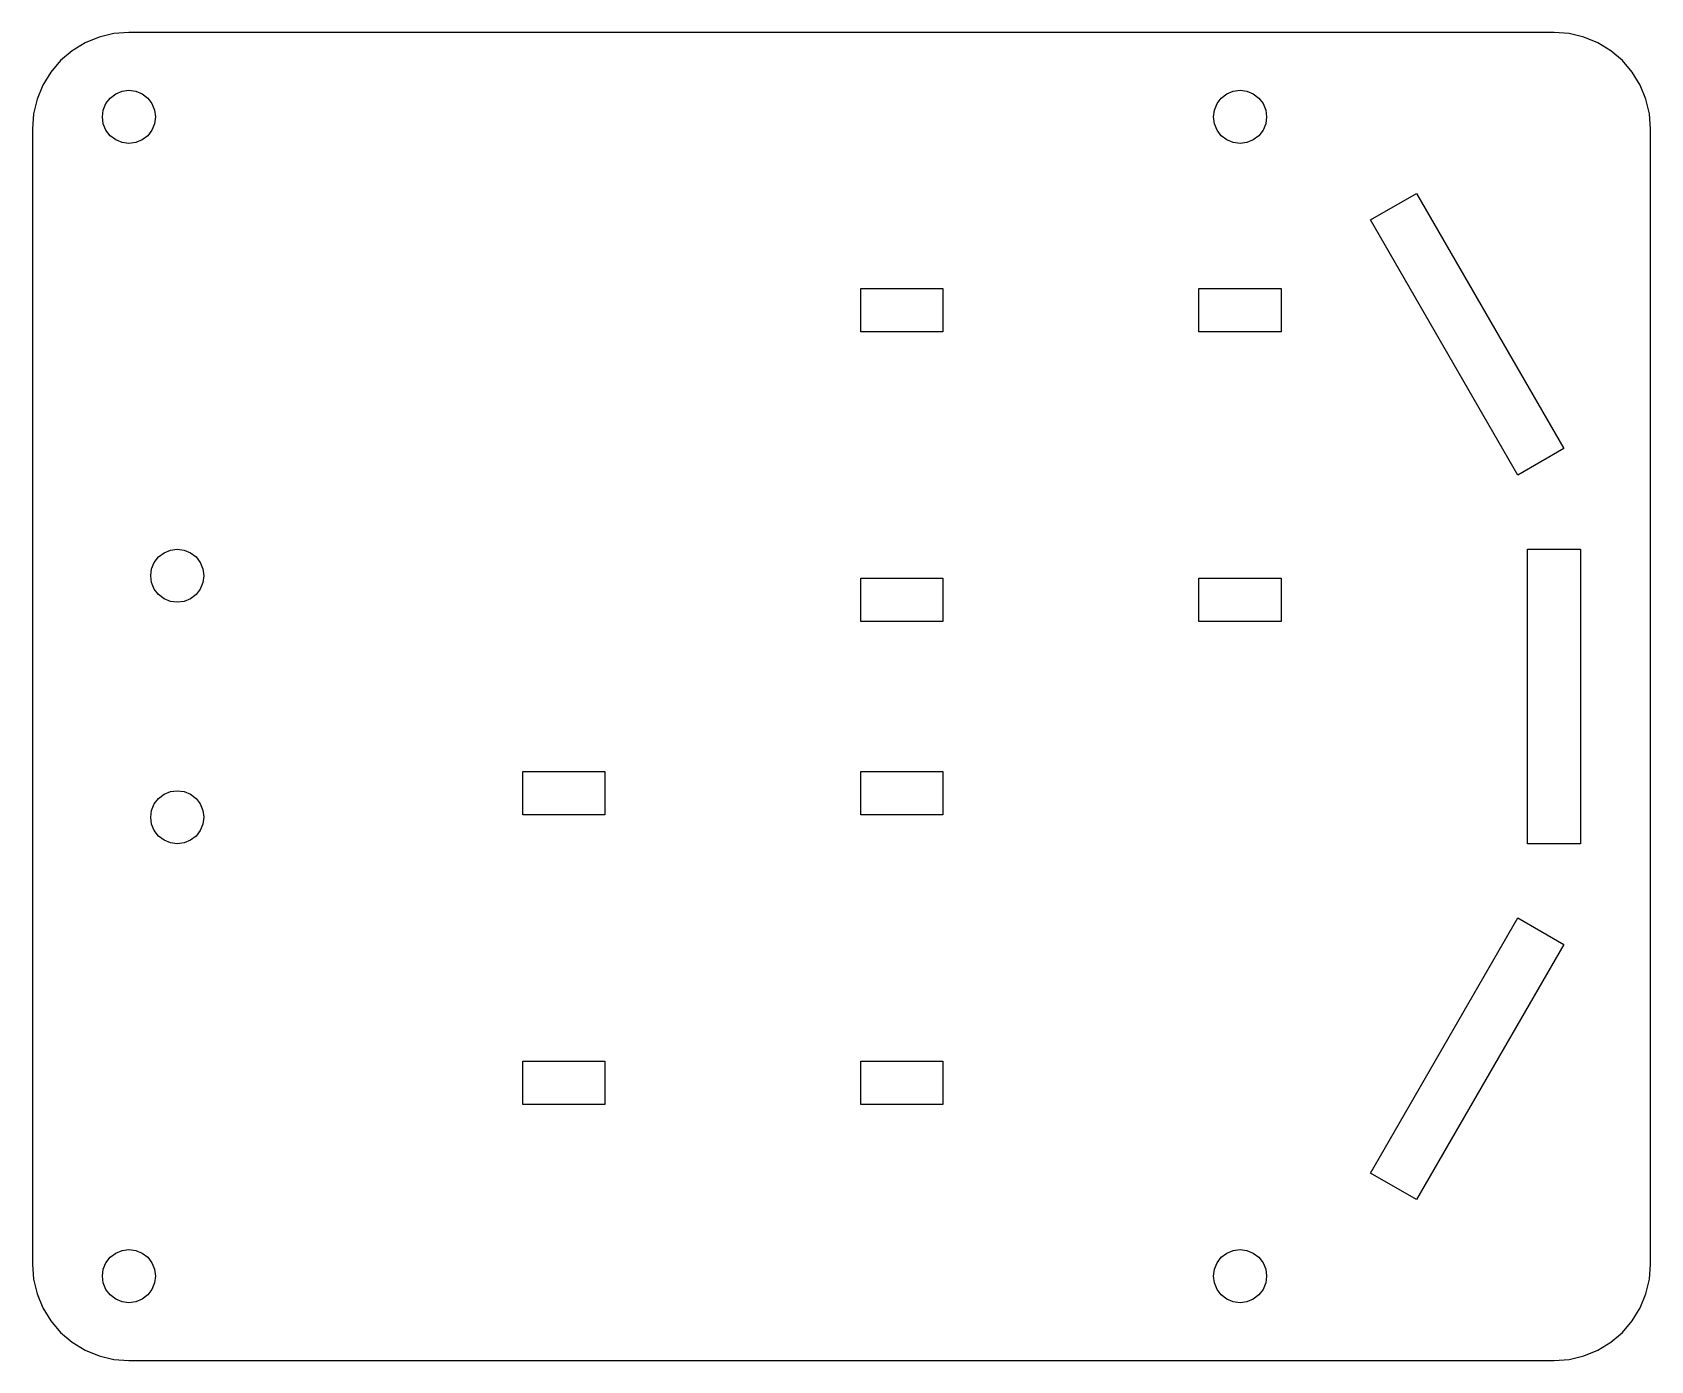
# Model space of a CAD drawing. Header units: metres. Extents: x -36 to 31, y -27.5 to 27.5.
import ezdxf

# ---------------------------------------------------------------- set-up
doc = ezdxf.new("R2010")
doc.units = ezdxf.units.M

msp = doc.modelspace()

# ---------------------------------------------------------------- linework, layer by layer
for p, q in [((-32, 27.5), (-32.6257, 27.4507)), ((27, 27.5), (-32, 27.5)), ((27.6257, 27.4507), (27, 27.5)), ((-33.8159, 27.064), (-34.3511, 26.7361)), ((-33.2361, 27.3042), (-33.8159, 27.064)), ((-32.6257, 27.4507), (-33.2361, 27.3042)), ((28.2361, 27.3042), (27.6257, 27.4507)), ((28.8159, 27.064), (28.2361, 27.3042)), ((29.3511, 26.7361), (28.8159, 27.064)), ((-34.8284, 26.3284), (-35.2361, 25.8511)), ((-34.3511, 26.7361), (-34.8284, 26.3284)), ((29.8284, 26.3284), (29.3511, 26.7361)), ((30.2361, 25.8511), (29.8284, 26.3284)), ((-35.2361, 25.8511), (-35.564, 25.3159)), ((30.564, 25.3159), (30.2361, 25.8511)), ((-35.564, 25.3159), (-35.8042, 24.7361)), ((-32.7778, 24.7778), (-32.55, 24.9526)), ((-32.55, 24.9526), (-32.2847, 25.0625)), ((-32.2847, 25.0625), (-32, 25.1)), ((-32, 25.1), (-31.7153, 25.0625)), ((-31.7153, 25.0625), (-31.45, 24.9526)), ((-31.45, 24.9526), (-31.2222, 24.7778)), ((13.2222, 24.7778), (13.45, 24.9526)), ((13.45, 24.9526), (13.7153, 25.0625)), ((13.7153, 25.0625), (14, 25.1)), ((14, 25.1), (14.2847, 25.0625)), ((14.2847, 25.0625), (14.55, 24.9526)), ((14.55, 24.9526), (14.7778, 24.7778)), ((30.8042, 24.7361), (30.564, 25.3159)), ((-35.9507, 24.1257), (-36, 23.5)), ((-35.8042, 24.7361), (-35.9507, 24.1257)), ((-33.1, 24), (-33.0625, 24.2847)), ((-33.0625, 24.2847), (-32.9526, 24.55)), ((-32.9526, 24.55), (-32.7778, 24.7778)), ((-31.2222, 24.7778), (-31.0474, 24.55)), ((-31.0474, 24.55), (-30.9375, 24.2847)), ((-30.9375, 24.2847), (-30.9, 24)), ((12.9, 24), (12.9375, 24.2847)), ((12.9375, 24.2847), (13.0474, 24.55)), ((13.0474, 24.55), (13.2222, 24.7778)), ((14.7778, 24.7778), (14.9526, 24.55)), ((14.9526, 24.55), (15.0625, 24.2847)), ((15.0625, 24.2847), (15.1, 24)), ((30.9507, 24.1257), (30.8042, 24.7361)), ((31, 23.5), (30.9507, 24.1257)), ((-36, 23.5), (-36, -23.5)), ((-33.0625, 23.7153), (-33.1, 24)), ((-32.9526, 23.45), (-33.0625, 23.7153)), ((-32.7778, 23.2222), (-32.9526, 23.45)), ((-31.0474, 23.45), (-31.2222, 23.2222)), ((-30.9375, 23.7153), (-31.0474, 23.45)), ((-30.9, 24), (-30.9375, 23.7153)), ((12.9375, 23.7153), (12.9, 24)), ((13.0474, 23.45), (12.9375, 23.7153)), ((13.2222, 23.2222), (13.0474, 23.45)), ((14.9526, 23.45), (14.7778, 23.2222)), ((15.0625, 23.7153), (14.9526, 23.45)), ((15.1, 24), (15.0625, 23.7153)), ((31, -23.5), (31, 23.5)), ((-32.55, 23.0474), (-32.7778, 23.2222)), ((-32.2847, 22.9375), (-32.55, 23.0474)), ((-32, 22.9), (-32.2847, 22.9375)), ((-31.7153, 22.9375), (-32, 22.9)), ((-31.45, 23.0474), (-31.7153, 22.9375)), ((-31.2222, 23.2222), (-31.45, 23.0474)), ((13.45, 23.0474), (13.2222, 23.2222)), ((13.7153, 22.9375), (13.45, 23.0474)), ((14, 22.9), (13.7153, 22.9375)), ((14.2847, 22.9375), (14, 22.9)), ((14.55, 23.0474), (14.2847, 22.9375)), ((14.7778, 23.2222), (14.55, 23.0474)), ((19.3993, 19.7327), (21.3045, 20.8327)), ((21.3045, 20.8327), (27.4045, 10.2672)), ((25.4993, 9.16724), (19.3993, 19.7327)), ((-1.7, 15.1), (-1.7, 16.9)), ((-1.7, 16.9), (1.7, 16.9)), ((1.7, 16.9), (1.7, 15.1)), ((12.3, 15.1), (12.3, 16.9)), ((12.3, 16.9), (15.7, 16.9)), ((15.7, 16.9), (15.7, 15.1)), ((1.7, 15.1), (-1.7, 15.1)), ((15.7, 15.1), (12.3, 15.1)), ((27.4045, 10.2672), (25.4993, 9.16724)), ((-30.55, 5.95262), (-30.2847, 6.06252)), ((-30.2847, 6.06252), (-30, 6.09999)), ((-30, 6.09999), (-29.7153, 6.06252)), ((-29.7153, 6.06252), (-29.45, 5.95262)), ((25.9, -6.09999), (25.9, 6.09999)), ((25.9, 6.09999), (28.1, 6.09999)), ((28.1, 6.09999), (28.1, -6.09999)), ((-31.0625, 5.2847), (-30.9526, 5.54999)), ((-30.9526, 5.54999), (-30.7778, 5.77782)), ((-30.7778, 5.77782), (-30.55, 5.95262)), ((-29.45, 5.95262), (-29.2222, 5.77782)), ((-29.2222, 5.77782), (-29.0474, 5.54999)), ((-29.0474, 5.54999), (-28.9375, 5.2847)), ((-31.1, 5), (-31.0625, 5.2847)), ((-31.0625, 4.71529), (-31.1, 5)), ((-30.9526, 4.45), (-31.0625, 4.71529)), ((-28.9375, 4.71529), (-29.0474, 4.45)), ((-28.9375, 5.2847), (-28.9, 5)), ((-28.9, 5), (-28.9375, 4.71529)), ((-1.7, 3.09999), (-1.7, 4.89999)), ((-1.7, 4.89999), (1.7, 4.89999)), ((1.7, 4.89999), (1.7, 3.09999)), ((12.3, 3.09999), (12.3, 4.89999)), ((12.3, 4.89999), (15.7, 4.89999)), ((15.7, 4.89999), (15.7, 3.09999)), ((-30.7778, 4.22217), (-30.9526, 4.45)), ((-30.55, 4.04736), (-30.7778, 4.22217)), ((-30.2847, 3.93747), (-30.55, 4.04736)), ((-29.45, 4.04736), (-29.7153, 3.93747)), ((-29.2222, 4.22217), (-29.45, 4.04736)), ((-29.0474, 4.45), (-29.2222, 4.22217)), ((-30, 3.89999), (-30.2847, 3.93747)), ((-29.7153, 3.93747), (-30, 3.89999)), ((1.7, 3.09999), (-1.7, 3.09999)), ((15.7, 3.09999), (12.3, 3.09999)), ((-15.7, -4.89999), (-15.7, -3.09999)), ((-15.7, -3.09999), (-12.3, -3.09999)), ((-12.3, -3.09999), (-12.3, -4.89999)), ((-1.7, -4.89999), (-1.7, -3.09999)), ((-1.7, -3.09999), (1.7, -3.09999)), ((1.7, -3.09999), (1.7, -4.89999)), ((-30.55, -4.04736), (-30.2847, -3.93747)), ((-30.2847, -3.93747), (-30, -3.89999)), ((-30, -3.89999), (-29.7153, -3.93747)), ((-29.7153, -3.93747), (-29.45, -4.04736)), ((-31.0625, -4.71529), (-30.9526, -4.45)), ((-30.9526, -4.45), (-30.7778, -4.22217)), ((-30.7778, -4.22217), (-30.55, -4.04736)), ((-29.45, -4.04736), (-29.2222, -4.22217)), ((-29.2222, -4.22217), (-29.0474, -4.45)), ((-29.0474, -4.45), (-28.9375, -4.71529)), ((-31.1, -5), (-31.0625, -4.71529)), ((-31.0625, -5.2847), (-31.1, -5)), ((-30.9526, -5.54999), (-31.0625, -5.2847)), ((-28.9375, -5.2847), (-29.0474, -5.54999)), ((-28.9375, -4.71529), (-28.9, -5)), ((-28.9, -5), (-28.9375, -5.2847)), ((-12.3, -4.89999), (-15.7, -4.89999)), ((1.7, -4.89999), (-1.7, -4.89999)), ((-30.7778, -5.77782), (-30.9526, -5.54999)), ((-30.55, -5.95262), (-30.7778, -5.77782)), ((-30.2847, -6.06252), (-30.55, -5.95262)), ((-29.45, -5.95262), (-29.7153, -6.06252)), ((-29.2222, -5.77782), (-29.45, -5.95262)), ((-29.0474, -5.54999), (-29.2222, -5.77782)), ((-30, -6.09999), (-30.2847, -6.06252)), ((-29.7153, -6.06252), (-30, -6.09999)), ((28.1, -6.09999), (25.9, -6.09999)), ((19.3993, -19.7327), (25.4993, -9.16724)), ((25.4993, -9.16724), (27.4045, -10.2672)), ((27.4045, -10.2672), (21.3045, -20.8327)), ((-15.7, -16.9), (-15.7, -15.1)), ((-15.7, -15.1), (-12.3, -15.1)), ((-12.3, -15.1), (-12.3, -16.9)), ((-1.7, -16.9), (-1.7, -15.1)), ((-1.7, -15.1), (1.7, -15.1)), ((1.7, -15.1), (1.7, -16.9)), ((-12.3, -16.9), (-15.7, -16.9)), ((1.7, -16.9), (-1.7, -16.9)), ((21.3045, -20.8327), (19.3993, -19.7327)), ((-33.0625, -23.7153), (-32.9526, -23.45)), ((-32.9526, -23.45), (-32.7778, -23.2222)), ((-32.7778, -23.2222), (-32.55, -23.0474)), ((-32.55, -23.0474), (-32.2847, -22.9375)), ((-32.2847, -22.9375), (-32, -22.9)), ((-32, -22.9), (-31.7153, -22.9375)), ((-31.7153, -22.9375), (-31.45, -23.0474)), ((-31.45, -23.0474), (-31.2222, -23.2222)), ((-31.2222, -23.2222), (-31.0474, -23.45)), ((-31.0474, -23.45), (-30.9375, -23.7153)), ((12.9375, -23.7153), (13.0474, -23.45)), ((13.0474, -23.45), (13.2222, -23.2222)), ((13.2222, -23.2222), (13.45, -23.0474)), ((13.45, -23.0474), (13.7153, -22.9375)), ((13.7153, -22.9375), (14, -22.9)), ((14, -22.9), (14.2847, -22.9375)), ((14.2847, -22.9375), (14.55, -23.0474)), ((14.55, -23.0474), (14.7778, -23.2222)), ((14.7778, -23.2222), (14.9526, -23.45)), ((14.9526, -23.45), (15.0625, -23.7153)), ((-36, -23.5), (-35.9507, -24.1257)), ((-33.1, -24), (-33.0625, -23.7153)), ((-33.0625, -24.2847), (-33.1, -24)), ((-30.9375, -23.7153), (-30.9, -24)), ((-30.9, -24), (-30.9375, -24.2847)), ((12.9, -24), (12.9375, -23.7153)), ((12.9375, -24.2847), (12.9, -24)), ((15.0625, -23.7153), (15.1, -24)), ((15.1, -24), (15.0625, -24.2847)), ((30.9507, -24.1257), (31, -23.5)), ((-35.9507, -24.1257), (-35.8042, -24.7361)), ((-35.8042, -24.7361), (-35.564, -25.3159)), ((-32.9526, -24.55), (-33.0625, -24.2847)), ((-32.7778, -24.7778), (-32.9526, -24.55)), ((-32.55, -24.9526), (-32.7778, -24.7778)), ((-31.2222, -24.7778), (-31.45, -24.9526)), ((-31.0474, -24.55), (-31.2222, -24.7778)), ((-30.9375, -24.2847), (-31.0474, -24.55)), ((13.0474, -24.55), (12.9375, -24.2847)), ((13.2222, -24.7778), (13.0474, -24.55)), ((13.45, -24.9526), (13.2222, -24.7778)), ((14.7778, -24.7778), (14.55, -24.9526)), ((14.9526, -24.55), (14.7778, -24.7778)), ((15.0625, -24.2847), (14.9526, -24.55)), ((30.564, -25.3159), (30.8042, -24.7361)), ((30.8042, -24.7361), (30.9507, -24.1257)), ((-35.564, -25.3159), (-35.2361, -25.8511)), ((-32.2847, -25.0625), (-32.55, -24.9526)), ((-32, -25.1), (-32.2847, -25.0625)), ((-31.7153, -25.0625), (-32, -25.1)), ((-31.45, -24.9526), (-31.7153, -25.0625)), ((13.7153, -25.0625), (13.45, -24.9526)), ((14, -25.1), (13.7153, -25.0625)), ((14.2847, -25.0625), (14, -25.1)), ((14.55, -24.9526), (14.2847, -25.0625)), ((30.2361, -25.8511), (30.564, -25.3159)), ((-35.2361, -25.8511), (-34.8284, -26.3284)), ((29.8284, -26.3284), (30.2361, -25.8511)), ((-34.8284, -26.3284), (-34.3511, -26.7361)), ((-34.3511, -26.7361), (-33.8159, -27.064)), ((28.8159, -27.064), (29.3511, -26.7361)), ((29.3511, -26.7361), (29.8284, -26.3284)), ((-33.8159, -27.064), (-33.2361, -27.3042)), ((-33.2361, -27.3042), (-32.6257, -27.4507)), ((-32.6257, -27.4507), (-32, -27.5)), ((27, -27.5), (27.6257, -27.4507)), ((27.6257, -27.4507), (28.2361, -27.3042)), ((28.2361, -27.3042), (28.8159, -27.064)), ((-32, -27.5), (27, -27.5))]:
    msp.add_line(p, q)

doc.saveas('drawing.dxf')
